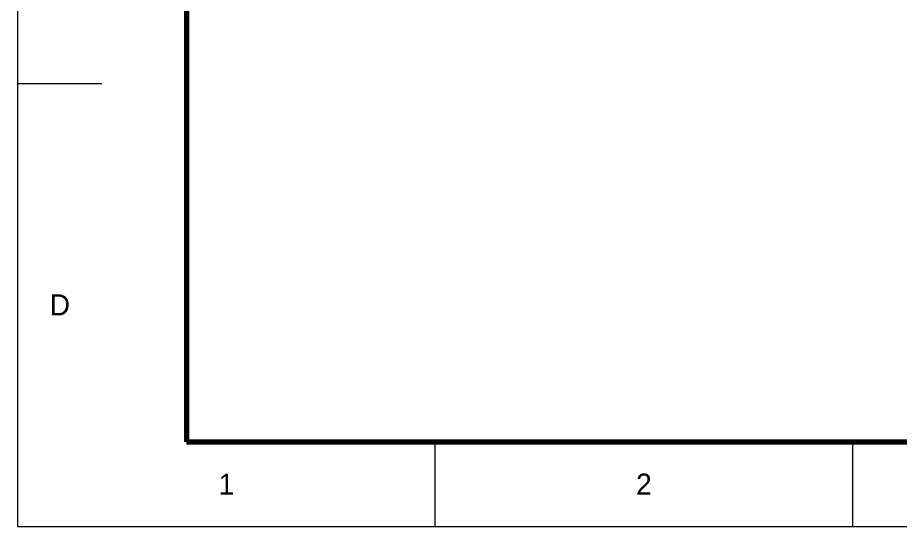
# Model space of a CAD drawing. Header units: millimetres. Extents: x 0 to 297, y 0 to 210.
# Drawn here: x 0 to 104.7, y 0 to 60.3 of the extents above; entities that cross this region are included whole.
import ezdxf
from ezdxf.enums import TextEntityAlignment as Align

# ---------------------------------------------------------------- set-up
doc = ezdxf.new("R2010")
doc.units = ezdxf.units.MM
for name, color, linetype, lineweight in [('FINA', 7, 'CONTINUOUS', 18), ('NORMA', 7, 'CONTINUOUS', 70), ('TEXTO', 7, 'CONTINUOUS', 25)]:
    doc.layers.add(name, color=color, linetype=linetype, lineweight=lineweight)

msp = doc.modelspace()

# ---------------------------------------------------------------- linework, layer by layer
at = {"layer": 'FINA'}
for p, q in [((0, 52.5), (10, 52.5)), ((49.5, 0), (49.5, 10)), ((99, 0), (99, 10))]:
    msp.add_line(p, q, dxfattribs=at)
msp.add_lwpolyline([(0, 0), (297, 0), (297, 210), (0, 210)], close=True, dxfattribs=at)
at = {"layer": 'NORMA'}
msp.add_lwpolyline([(20, 10), (287, 10), (287, 200), (20, 200)], close=True, dxfattribs=at)

# ---------------------------------------------------------------- texts
at = {"layer": 'TEXTO'}
for s, p in [('D', (5, 26.25)), ('2', (74.25, 5)), ('1', (24.75, 5))]:
    msp.add_text(s, height=2.5, dxfattribs=at).set_placement(p, align=Align.MIDDLE_CENTER)

doc.saveas('drawing.dxf')
